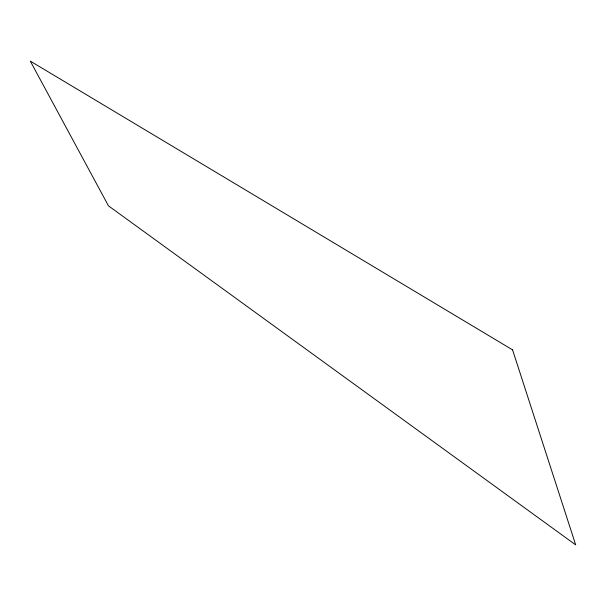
<?xml version="1.0" encoding="UTF-8"?>
<svg xmlns="http://www.w3.org/2000/svg" width="606" height="606" viewBox="0 0 606 606"><rect width="100%" height="100%" fill="white"/><g stroke="black" fill="none" stroke-linecap="round" stroke-linejoin="round"><path stroke-width="0.91" d="M512.57 349.867L30.3 61.108L108.459 205.828L575.7 544.892L512.57 349.867"/></g></svg>
